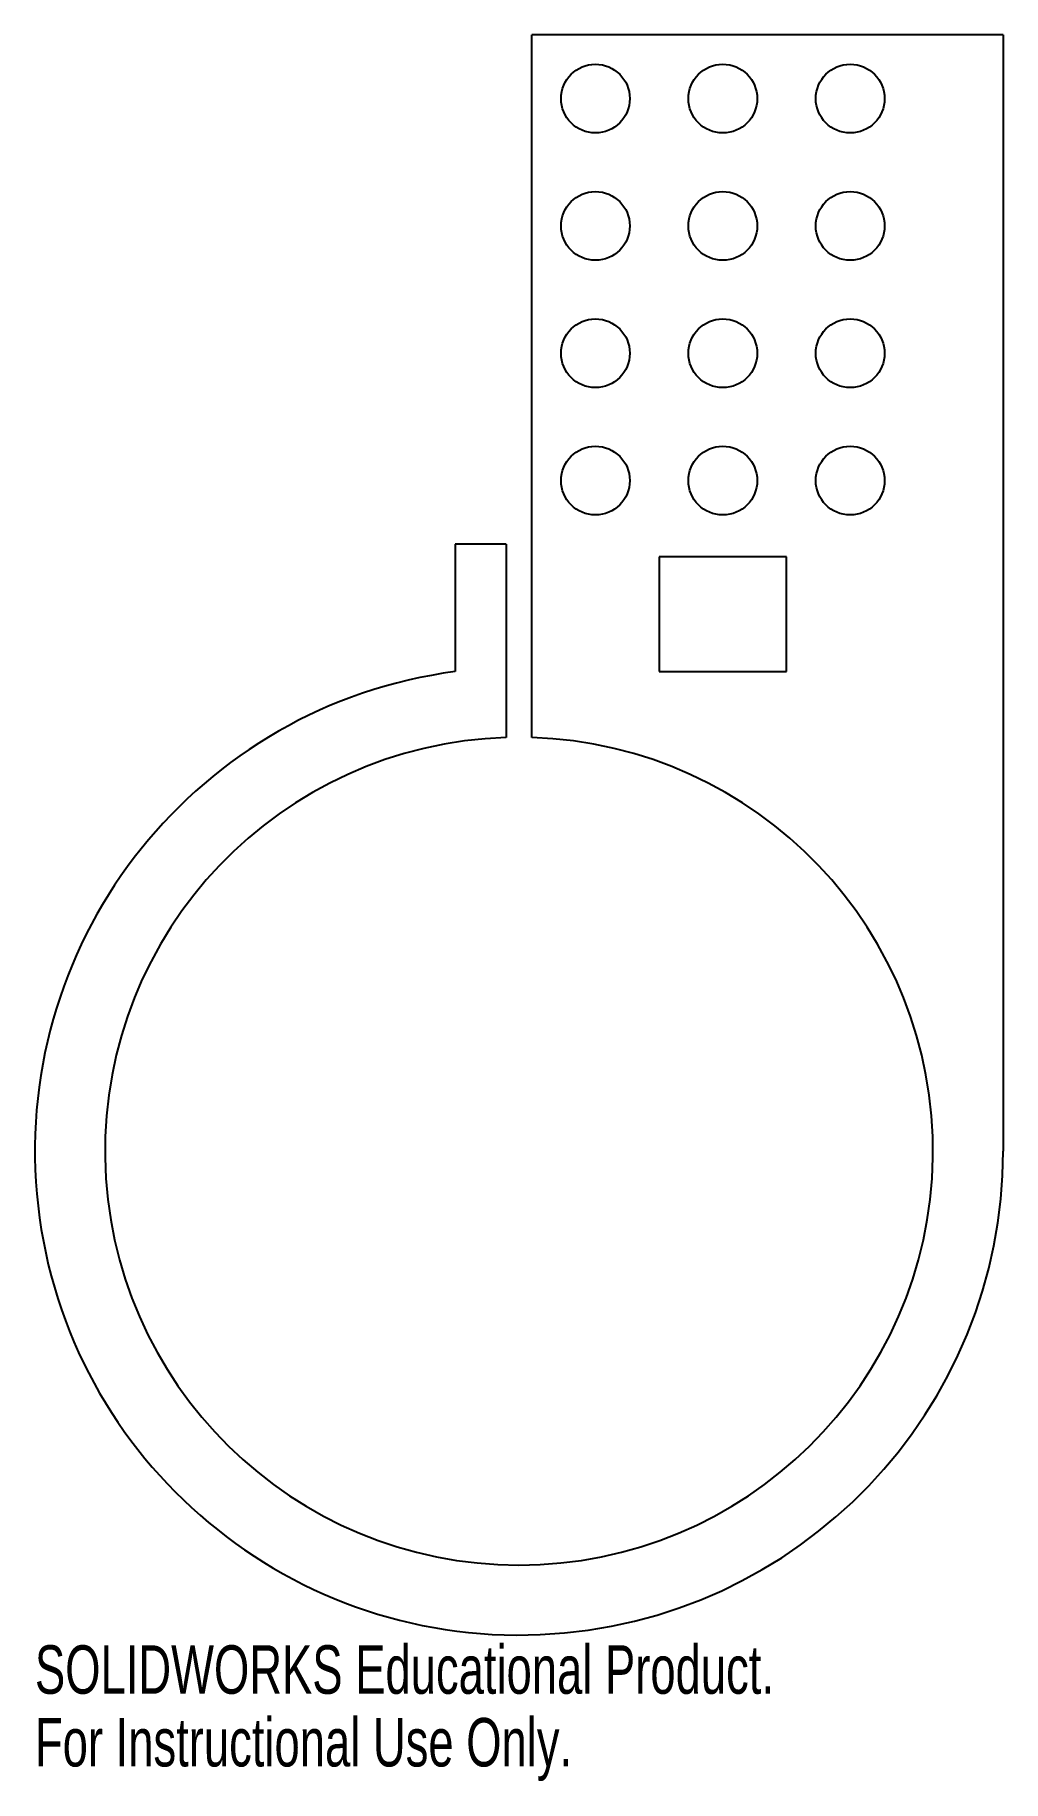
# Model space of a CAD drawing. Header units: inches. Extents: x -1.9 to 1.9, y -2.47 to 4.38.
import ezdxf

# ---------------------------------------------------------------- set-up
doc = ezdxf.new("R2010")
doc.units = ezdxf.units.IN
doc.header["$MEASUREMENT"] = 0
doc.styles.add('SLDTEXTSTYLE0', font='TXT', dxfattribs={"width": 0.7})

msp = doc.modelspace()

# ---------------------------------------------------------------- linework, layer by layer
at = {"color": 7, "linetype": 'Continuous', "lineweight": 25}
for p, q in [((1.9, 4.3835), (0.05, 4.3835)), ((0.05, 1.6242), (0.05, 4.3835)), ((1.9, 4.3835), (1.9, 0)), ((-0.05, 2.3835), (-0.25, 2.3835)), ((-0.25, 2.3835), (-0.25, 1.8835)), ((-0.05, 2.3835), (-0.05, 1.6242)), ((0.55, 2.3335), (0.55, 1.8835)), ((1.05, 2.3335), (0.55, 2.3335)), ((1.05, 1.8835), (1.05, 2.3335)), ((0.55, 1.8835), (1.05, 1.8835))]:
    msp.add_line(p, q, dxfattribs=at)
for centre in [(0.3, 4.1335), (0.8, 4.1335), (1.3, 4.1335), (0.3, 3.6335), (0.8, 3.6335), (1.3, 3.6335), (0.3, 3.1335), (0.8, 3.1335), (1.3, 3.1335), (0.3, 2.6335), (0.8, 2.6335), (1.3, 2.6335)]:
    msp.add_circle(centre, 0.135, dxfattribs=at)
for radius, start, end in [(1.9, 97.56084, 0), (1.625, 91.76323, 88.23677)]:
    msp.add_arc((0, 0), radius, start, end, dxfattribs=at)

# ---------------------------------------------------------------- texts
at = {"color": 7, "linetype": 'Continuous', "char_height": 0.1903, "attachment_point": 1, "style": 'SLDTEXTSTYLE0'}
for s, insert in [('SOLIDWORKS Educational Product.', (-1.9, -1.9401)), ('For Instructional Use Only.', (-1.9, -2.2256))]:
    msp.add_mtext(s, dxfattribs=dict(at, insert=insert))

doc.saveas('drawing.dxf')
